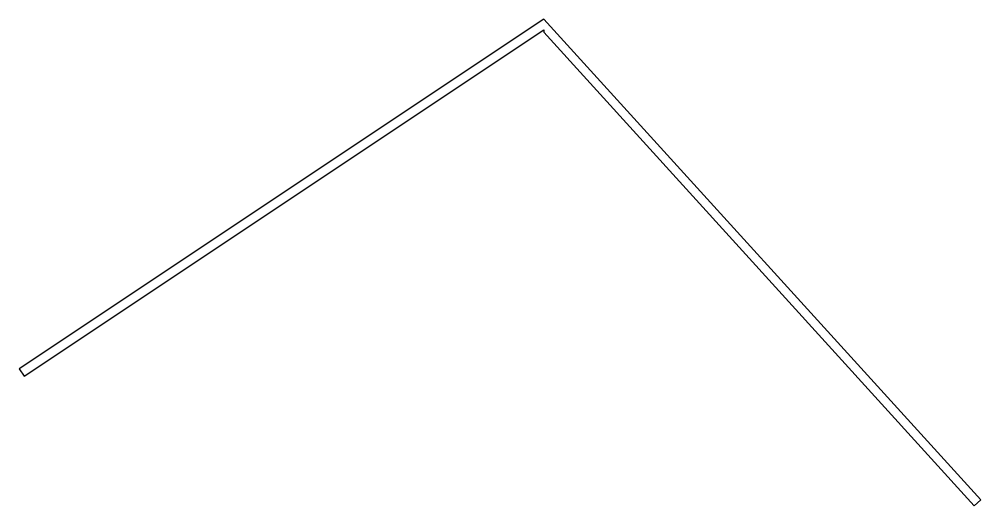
# Model space of a CAD drawing. Header units: metres. Extents: x -400 to 1800, y 1327 to 2440.
import ezdxf

# ---------------------------------------------------------------- set-up
doc = ezdxf.new("R2010")
doc.units = ezdxf.units.M

msp = doc.modelspace()

# ---------------------------------------------------------------- linework, layer by layer
at = {"layer": 'PARAMETRIX'}
for p, q in [((800, 2440), (-400, 1640)), ((1800, 1340), (800, 2440)), ((-388.906, 1623.359), (800, 2415.963)), ((800, 2415.963), (800, 2410.2679)), ((800, 2410.2679), (1785.2012, 1326.5465)), ((-400, 1640), (-388.906, 1623.359)), ((1785.2012, 1326.5465), (1800, 1340))]:
    msp.add_line(p, q, dxfattribs=at)

doc.saveas('drawing.dxf')
